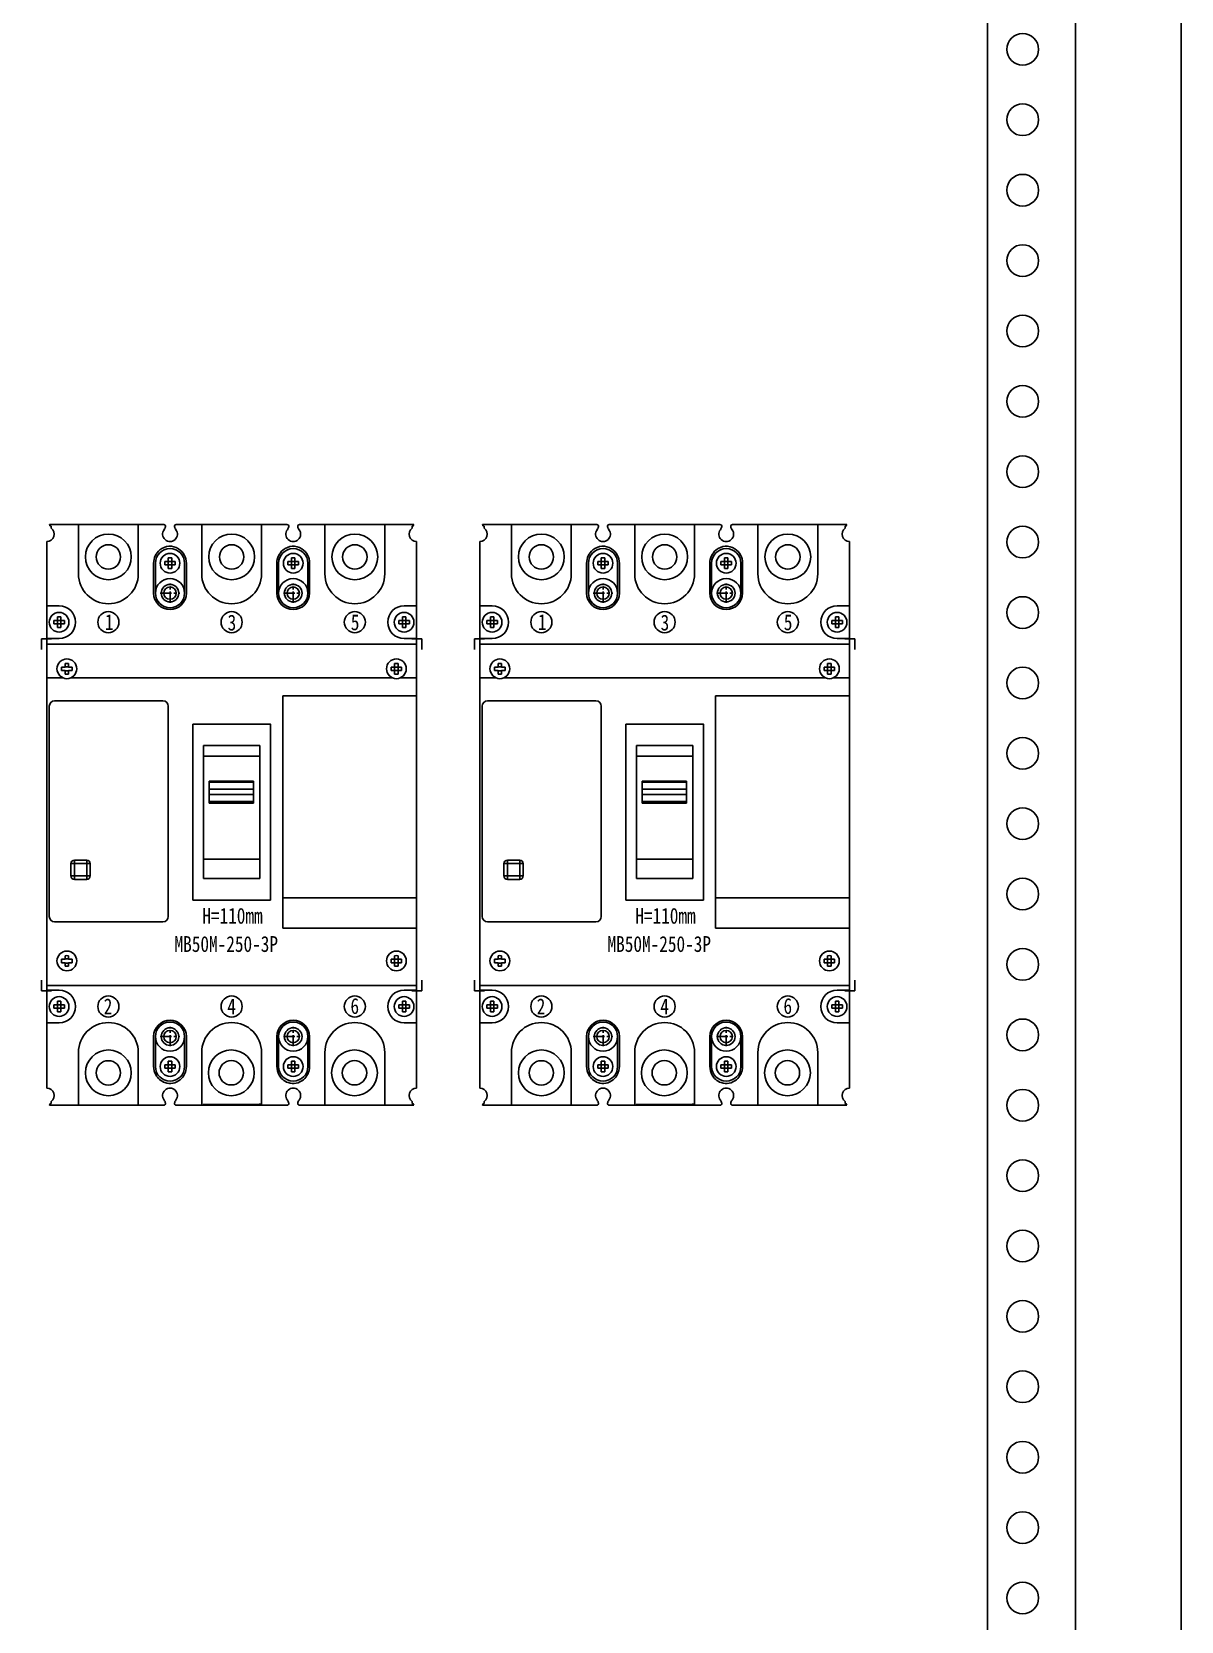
# Model space of a CAD drawing. Extents: x 1455912 to 1456512, y 413051 to 415251.
# Drawn here: x 1456185.8 to 1456512.2, y 413699.4 to 414151 of the extents above; entities that cross this region are included whole.
import ezdxf
from ezdxf.enums import TextEntityAlignment as Align

# ---------------------------------------------------------------- set-up
doc = ezdxf.new("R2010")
doc.units = 0
doc.header["$MEASUREMENT"] = 0
doc.linetypes.add('CENTER', pattern=[2, 1.25, -0.25, 0.25, -0.25])
for name, color, linetype in [('LY-JS-BJ', 7, 'Continuous'), ('布置图', 20, 'Continuous'), ('注释', 1, 'Continuous')]:
    doc.layers.add(name, color=color, linetype=linetype)
doc.styles.add('-宋体', font='', dxfattribs={"width": 0.65})
doc.styles.get('-宋体').set_extended_font_data('NSimSun')

# ---------------------------------------------------------------- blocks, each defined once
blk = doc.blocks.new('A$C6349b9c7')
at = {"color": 0, "linetype": 'ByBlock', "lineweight": -2}
for p, q in [((-104.25, 82.5), (-71.77, 82.5)), ((-103.75, 82), (-103.75, 81.44)), ((-96, 68.5), (-96, 82.5)), ((-79, 82.5), (-79, 68.5)), ((-68.72, 81.92), (-68.72, 81.92)), ((-68.72, 81.92), (-68.72, 81.92)), ((-68.23, 82.5), (-36.77, 82.5)), ((-61, 68.5), (-61, 82.5)), ((-44, 82.5), (-44, 68.5)), ((-33.72, 81.92), (-33.72, 81.92)), ((-33.72, 81.92), (-33.72, 81.92)), ((-33.23, 82.5), (-0.75, 82.5)), ((-26, 68.5), (-26, 82.5)), ((-9, 82.5), (-9, 68.5)), ((-1.25, 81.44), (-1.25, 82)), ((-105, -77.65), (-105, 77.65)), ((0, -77.65), (0, 77.65)), ((-70.5, 72.99), (-70.5, 72)), ((-69.5, 72), (-69.5, 72.99)), ((-35.5, 72.99), (-35.5, 72)), ((-34.5, 72), (-34.5, 72.99)), ((-74.65, 63), (-74.65, 71.5)), ((-74.15, 71.5), (-74.15, 63)), ((-70.5, 72), (-71.49, 72)), ((-71.49, 71), (-70.5, 71)), ((-70.5, 71), (-70.5, 72)), ((-70.5, 72), (-69.5, 72)), ((-70.5, 70.01), (-70.5, 71)), ((-69.5, 71), (-70.5, 71)), ((-69.5, 72), (-69.5, 71)), ((-68.51, 72), (-69.5, 72)), ((-69.5, 70.01), (-69.5, 71)), ((-69.5, 71), (-68.51, 71)), ((-65.85, 63), (-65.85, 71.5)), ((-65.35, 71.5), (-65.35, 63)), ((-39.65, 63), (-39.65, 71.5)), ((-39.15, 71.5), (-39.15, 63)), ((-35.5, 72), (-36.49, 72)), ((-36.49, 71), (-35.5, 71)), ((-35.5, 71), (-35.5, 72)), ((-35.5, 72), (-34.5, 72)), ((-35.5, 70.01), (-35.5, 71)), ((-34.5, 71), (-35.5, 71)), ((-34.5, 72), (-34.5, 71)), ((-33.51, 72), (-34.5, 72)), ((-34.5, 70.01), (-34.5, 71)), ((-34.5, 71), (-33.51, 71)), ((-30.85, 63), (-30.85, 71.5)), ((-30.35, 71.5), (-30.35, 63)), ((-105, 59.4), (-101.5, 59.4)), ((0, 59.4), (-3.5, 59.4)), ((-102, 55.25), (-102.99, 55.25)), ((-102.99, 54.25), (-102, 54.25)), ((-102, 56.24), (-102, 55.25)), ((-102, 54.25), (-102, 55.25)), ((-102, 55.25), (-101, 55.25)), ((-102, 53.26), (-102, 54.25)), ((-101, 54.25), (-102, 54.25)), ((-101, 55.25), (-101, 56.24)), ((-101, 55.25), (-101, 54.25)), ((-100.01, 55.25), (-101, 55.25)), ((-101, 53.26), (-101, 54.25)), ((-101, 54.25), (-100.01, 54.25)), ((-4, 55.25), (-4.99, 55.25)), ((-4.99, 54.25), (-4, 54.25)), ((-4, 56.24), (-4, 55.25)), ((-4, 54.25), (-4, 55.25)), ((-4, 55.25), (-3, 55.25)), ((-4, 53.26), (-4, 54.25)), ((-3, 54.25), (-4, 54.25)), ((-3, 55.25), (-3, 56.24)), ((-3, 55.25), (-3, 54.25)), ((-2.01, 55.25), (-3, 55.25)), ((-3, 53.26), (-3, 54.25)), ((-3, 54.25), (-2.01, 54.25)), ((-101.5, 50.1), (-105, 50.1)), ((-3.5, 50.1), (0, 50.1)), ((-105, 48.5), (0, 48.5)), ((-99.8, 42), (-100.79, 42)), ((-100.79, 41), (-99.8, 41)), ((-99.8, 42.99), (-99.8, 42)), ((-98.8, 42.1), (-99.8, 42.1)), ((-99.8, 40.01), (-99.8, 41)), ((-99.8, 40.9), (-98.8, 40.9)), ((-98.8, 42), (-98.8, 42.99)), ((-97.81, 42), (-98.8, 42)), ((-98.8, 40.01), (-98.8, 41)), ((-98.8, 41), (-97.81, 41)), ((-6.2, 42), (-7.19, 42)), ((-7.19, 41), (-6.2, 41)), ((-6.2, 42.99), (-6.2, 42)), ((-6.2, 41), (-6.2, 42)), ((-6.2, 42), (-5.2, 42)), ((-6.2, 40.01), (-6.2, 41)), ((-5.2, 41), (-6.2, 41)), ((-5.2, 42), (-5.2, 42.99)), ((-4.21, 42), (-5.2, 42)), ((-5.2, 42), (-5.2, 41)), ((-5.2, 41), (-4.21, 41)), ((-5.2, 40.01), (-5.2, 41)), ((-100.39, 38.92), (-104.9, 38.92)), ((-6.79, 38.92), (-98.21, 38.92)), ((0, 38.92), (-4.61, 38.92)), ((-102.8, 32.4), (-72, 32.4)), ((-38, 33.8), (-38, -32.2)), ((-38, 33.8), (0, 33.8)), ((-104.3, -28.9), (-104.3, 30.9)), ((-70.5, 30.9), (-70.5, -28.9)), ((-60.5, -18.11), (-60.5, 19.71)), ((-44.5, 19.71), (-60.5, 19.71)), ((-44.5, 19.71), (-44.5, -18.11)), ((-60.5, 16.71), (-44.5, 16.71)), ((-58.85, 9.58), (-58.85, 3.34)), ((-58.85, 9.58), (-46.25, 9.58)), ((-46.25, 9.55), (-58.85, 9.55)), ((-58.85, 9.53), (-46.25, 9.53)), ((-46.25, 9.51), (-58.85, 9.51)), ((-58.85, 9.49), (-46.25, 9.49)), ((-46.25, 9.47), (-58.85, 9.47)), ((-58.85, 9.45), (-46.25, 9.45)), ((-46.25, 9.43), (-58.85, 9.43)), ((-58.85, 9.41), (-46.25, 9.41)), ((-46.25, 9.39), (-58.85, 9.39)), ((-58.85, 9.37), (-46.25, 9.37)), ((-46.25, 9.34), (-58.85, 9.34)), ((-58.85, 9.32), (-46.25, 9.32)), ((-46.25, 9.3), (-58.85, 9.3)), ((-58.85, 9.28), (-46.25, 9.28)), ((-58.85, 9.26), (-46.25, 9.26)), ((-46.25, 9.26), (-58.85, 9.26)), ((-46.25, 3.34), (-46.25, 9.58)), ((-46.25, 7.27), (-58.85, 7.27)), ((-58.85, 5.83), (-46.25, 5.83)), ((-46.25, 3.82), (-58.85, 3.82)), ((-58.85, 3.81), (-46.25, 3.81)), ((-46.25, 3.78), (-58.85, 3.78)), ((-58.85, 3.75), (-46.25, 3.75)), ((-46.25, 3.72), (-58.85, 3.72)), ((-58.85, 3.69), (-46.25, 3.69)), ((-46.25, 3.65), (-58.85, 3.65)), ((-58.85, 3.62), (-46.25, 3.62)), ((-46.25, 3.59), (-58.85, 3.59)), ((-58.85, 3.56), (-46.25, 3.56)), ((-46.25, 3.53), (-58.85, 3.53)), ((-58.85, 3.5), (-46.25, 3.5)), ((-46.25, 3.46), (-58.85, 3.46)), ((-58.85, 3.44), (-46.25, 3.44)), ((-46.25, 3.4), (-58.85, 3.4)), ((-58.85, 3.37), (-46.25, 3.37)), ((-46.25, 3.34), (-58.85, 3.34)), ((-97.15, -12.85), (-97.15, -18.35)), ((-97.15, -12.85), (-93.65, -12.85)), ((-93.65, -18.35), (-93.65, -12.85)), ((-44.5, -12.59), (-60.5, -12.59)), ((-98.15, -17.35), (-98.15, -13.85)), ((-92.65, -13.85), (-98.15, -13.85)), ((-98.15, -17.35), (-92.65, -17.35)), ((-92.65, -13.85), (-92.65, -17.35)), ((-93.65, -18.35), (-97.15, -18.35)), ((-60.5, -18.11), (-44.5, -18.11)), ((-38, -23.58), (0, -23.58)), ((-72, -30.4), (-102.8, -30.4)), ((-38, -32.2), (0, -32.2)), ((-99.8, -40.01), (-99.8, -41)), ((-98.8, -41), (-98.8, -40.01)), ((-6.2, -40.01), (-6.2, -41)), ((-5.2, -41), (-5.2, -40.01)), ((-99.8, -41), (-100.79, -41)), ((-100.79, -42), (-99.8, -42)), ((-98.8, -40.9), (-99.8, -40.9)), ((-99.8, -42.99), (-99.8, -42)), ((-99.8, -42.1), (-98.8, -42.1)), ((-97.81, -41), (-98.8, -41)), ((-98.8, -42.99), (-98.8, -42)), ((-98.8, -42), (-97.81, -42)), ((-6.2, -41), (-7.19, -41)), ((-7.19, -42), (-6.2, -42)), ((-6.2, -41), (-5.2, -41)), ((-6.2, -42), (-6.2, -41)), ((-5.2, -42), (-6.2, -42)), ((-6.2, -42.99), (-6.2, -42)), ((-4.21, -41), (-5.2, -41)), ((-5.2, -41), (-5.2, -42)), ((-5.2, -42), (-4.21, -42)), ((-5.2, -42.99), (-5.2, -42)), ((0, -48.5), (-105, -48.5)), ((-105, -49.8), (-101.5, -49.8)), ((-102, -53.95), (-102.99, -53.95)), ((-102, -52.96), (-102, -53.95)), ((-102, -53.95), (-101, -53.95)), ((-102, -54.95), (-102, -53.95)), ((-101, -53.95), (-101, -52.96)), ((-100.01, -53.95), (-101, -53.95)), ((-101, -53.95), (-101, -54.95)), ((-4, -53.95), (-4.99, -53.95)), ((-4, -52.96), (-4, -53.95)), ((-4, -53.95), (-3, -53.95)), ((-4, -54.95), (-4, -53.95)), ((-3.5, -49.8), (0, -49.8)), ((-3, -53.95), (-3, -52.96)), ((-2.01, -53.95), (-3, -53.95)), ((-3, -53.95), (-3, -54.95)), ((-102.99, -54.95), (-102, -54.95)), ((-101, -54.95), (-102, -54.95)), ((-102, -55.94), (-102, -54.95)), ((-101, -54.95), (-100.01, -54.95)), ((-101, -55.94), (-101, -54.95)), ((-4.99, -54.95), (-4, -54.95)), ((-3, -54.95), (-4, -54.95)), ((-4, -55.94), (-4, -54.95)), ((-3, -54.95), (-2.01, -54.95)), ((-3, -55.94), (-3, -54.95)), ((-101.5, -59.1), (-105, -59.1)), ((-74.65, -71.5), (-74.65, -63)), ((-74.15, -63), (-74.15, -71.5)), ((-65.85, -71.5), (-65.85, -63)), ((-65.35, -63), (-65.35, -71.5)), ((-39.65, -71.5), (-39.65, -63)), ((-39.15, -63), (-39.15, -71.5)), ((-30.85, -71.5), (-30.85, -63)), ((-30.35, -63), (-30.35, -71.5)), ((0, -59.1), (-3.5, -59.1)), ((-96, -82.5), (-96, -67.5)), ((-79, -67.5), (-79, -82.5)), ((-61, -82.5), (-61, -67.5)), ((-44, -67.5), (-44, -82.5)), ((-26, -82.5), (-26, -67.5)), ((-9, -67.5), (-9, -82.5)), ((-70.5, -71), (-71.49, -71)), ((-71.49, -72), (-70.5, -72)), ((-70.5, -70.01), (-70.5, -71)), ((-70.5, -71), (-69.5, -71)), ((-70.5, -72), (-70.5, -71)), ((-69.5, -72), (-70.5, -72)), ((-70.5, -72.99), (-70.5, -72)), ((-69.5, -71), (-69.5, -70.01)), ((-68.51, -71), (-69.5, -71)), ((-69.5, -71), (-69.5, -72)), ((-69.5, -72), (-68.51, -72)), ((-69.5, -72.99), (-69.5, -72)), ((-35.5, -71), (-36.49, -71)), ((-36.49, -72), (-35.5, -72)), ((-35.5, -70.01), (-35.5, -71)), ((-35.5, -71), (-34.5, -71)), ((-35.5, -72), (-35.5, -71)), ((-34.5, -72), (-35.5, -72)), ((-35.5, -72.99), (-35.5, -72)), ((-34.5, -71), (-34.5, -70.01)), ((-33.51, -71), (-34.5, -71)), ((-34.5, -71), (-34.5, -72)), ((-34.5, -72), (-33.51, -72)), ((-34.5, -72.99), (-34.5, -72)), ((-71.77, -82.5), (-104.25, -82.5)), ((-103.75, -81.44), (-103.75, -82)), ((-71.28, -81.92), (-71.28, -81.92)), ((-71.28, -81.92), (-71.28, -81.92)), ((-36.77, -82.5), (-68.23, -82.5)), ((-44.39, -82.29), (-60.61, -82.29)), ((-36.28, -81.92), (-36.28, -81.92)), ((-36.28, -81.92), (-36.28, -81.92)), ((-0.75, -82.5), (-33.23, -82.5)), ((-1.25, -82), (-1.25, -81.44))]:
    blk.add_line(p, q, dxfattribs=at)
at = {"color": 0}
for p, q in [((-70.5, 72.99), (-69.5, 72.99)), ((-35.5, 72.99), (-34.5, 72.99)), ((-71.49, 71), (-71.49, 72)), ((-69.5, 70.01), (-70.5, 70.01)), ((-68.51, 72), (-68.51, 71)), ((-36.49, 71), (-36.49, 72)), ((-34.5, 70.01), (-35.5, 70.01)), ((-33.51, 72), (-33.51, 71)), ((-102.99, 55.25), (-102.99, 54.25)), ((-101, 56.24), (-102, 56.24)), ((-100.01, 55.25), (-100.01, 54.25)), ((-4.99, 55.25), (-4.99, 54.25)), ((-4, 56.24), (-3, 56.24)), ((-2.01, 55.25), (-2.01, 54.25)), ((-102, 53.26), (-101, 53.26)), ((-4, 53.26), (-3, 53.26)), ((-71.49, -72), (-71.49, -71)), ((-70.5, -70.01), (-69.5, -70.01)), ((-68.51, -71), (-68.51, -72)), ((-36.49, -72), (-36.49, -71)), ((-35.5, -70.01), (-34.5, -70.01)), ((-33.51, -71), (-33.51, -72)), ((-69.5, -72.99), (-70.5, -72.99)), ((-34.5, -72.99), (-35.5, -72.99))]:
    blk.add_line(p, q, dxfattribs=at)
at = {"color": 1, "linetype": 'CENTER', "ltscale": 2.54}
for p, q in [((-70, 60.25), (-70, 65.75)), ((-35, 60.25), (-35, 65.75)), ((-72.75, 63), (-67.25, 63)), ((-37.75, 63), (-32.25, 63)), ((-72.75, -63), (-67.25, -63)), ((-70, -65.75), (-70, -60.25)), ((-37.75, -63), (-32.25, -63)), ((-35, -65.75), (-35, -60.25))]:
    blk.add_line(p, q, dxfattribs=at)
at = {"color": 1}
for p, q in [((-103.65, 50), (-106.5, 50)), ((-106.5, 50), (-106.5, 47)), ((-1.35, 50), (1.5, 50)), ((1.5, 50), (1.5, 47)), ((-106.5, -50), (-106.5, -47)), ((1.5, -50), (1.5, -47)), ((-103.65, -50), (-106.5, -50)), ((-1.35, -50), (1.5, -50))]:
    blk.add_line(p, q, dxfattribs=at)
at = {"color": 0, "linetype": 'ByBlock', "lineweight": -2}
for points in [[(-65.35, 71.5, 0.253032), (-67.59, 75.62, 0.329881), (-72.89, 75.28, 0.220245), (-74.65, 71.5)], [(-30.35, 71.5, 0.253032), (-32.59, 75.62, 0.329881), (-37.89, 75.28, 0.220245), (-39.65, 71.5)], [(-74.65, -71.5, 0.113664), (-74.06, -73.81, 0.190502), (-71.46, -76.07, 0.26621), (-67.1, -75.25, 0.109264), (-65.86, -73.64, 0.107898), (-65.35, -71.5)], [(-39.65, -71.5, 0.113664), (-39.06, -73.81, 0.190502), (-36.46, -76.07, 0.26621), (-32.1, -75.25, 0.109264), (-30.86, -73.64, 0.107898), (-30.35, -71.5)]]:
    blk.add_lwpolyline(points, format="xyb", dxfattribs=at)
blk.add_lwpolyline([(-63.5, 25.8), (-41.5, 25.8), (-41.5, -24.2), (-63.5, -24.2)], close=True)
for centre, radius in [((-87.5, 73.3), 6.5), ((-52.5, 73.3), 6.5), ((-17.5, 73.3), 6.5), ((-87.5, 73.3), 3.46), ((-70, 71.5), 2.8), ((-52.5, 73.3), 3.46), ((-35, 71.5), 2.8), ((-17.5, 73.3), 3.46), ((-70, 63), 4.15), ((-70, 63), 2.5), ((-35, 63), 4.15), ((-35, 63), 2.5), ((-101.5, 54.75), 2.8), ((-87.5, 54.75), 3), ((-52.5, 54.75), 3), ((-17.5, 54.75), 3), ((-3.5, 54.75), 2.8), ((-99.3, 41.5), 2.8), ((-5.7, 41.5), 2.8), ((-5.7, -41.5), 2.8), ((-101.5, -54.45), 2.8), ((-87.5, -54.45), 3), ((-52.5, -54.45), 3), ((-17.5, -54.45), 3), ((-3.5, -54.45), 2.8), ((-70, -63), 4.15), ((-70, -63), 2.5), ((-35, -63), 4.15), ((-35, -63), 2.5), ((-87.5, -73.3), 6.5), ((-52.6, -73.29), 6.5), ((-17.6, -73.29), 6.5), ((-87.5, -73.3), 3.46), ((-70, -71.5), 2.8), ((-52.6, -73.29), 3.46), ((-35, -71.5), 2.8), ((-17.6, -73.29), 3.46)]:
    blk.add_circle(centre, radius, dxfattribs=at)
for centre, radius, start, end in [((-105, 79.75), 2.1, 270, 53.4704), ((-103.75, 82.5), 0.5, 180, 270), ((-71.77, 82), 0.5, 350.4253, 90), ((-73.25, 82.25), 2, 322.4369, 350.4253), ((-68.23, 82), 0.5, 90, 189.5747), ((-66.75, 82.25), 2, 189.5747, 217.5631), ((-36.77, 82), 0.5, 350.4253, 90), ((-38.25, 82.25), 2, 322.4369, 350.4253), ((-33.23, 82), 0.5, 90, 189.5747), ((-31.75, 82.25), 2, 189.5747, 217.5631), ((0, 79.75), 2.1, 126.5296, 270), ((-1.25, 82.5), 0.5, 270, 0), ((-70, 79.75), 2.1, 142.4369, 37.5631), ((-35, 79.75), 2.1, 142.4369, 37.5631), ((-70, 71.5), 4.15, 0, 180), ((-35, 71.5), 4.15, 0, 180), ((-87.5, 68.5), 8.5, 180, 360), ((-52.5, 68.5), 8.5, 180, 360), ((-17.5, 68.5), 8.5, 180, 360), ((-101.5, 54.75), 4.65, 270, 90), ((-70, 63), 4.65, 180, 360), ((-35, 63), 4.65, 180, 360), ((-3.5, 54.75), 4.65, 90, 270), ((-91.08, 41.5), 9.72, 177.0542, 180.0038), ((-91.06, 41.5), 9.74, 179.9991, 182.9428), ((-99.3, 33.26), 9.74, 87.0566, 92.9434), ((-107.54, 41.5), 9.74, 359.9991, 2.9428), ((-107.52, 41.5), 9.72, 357.0543, 0.0038), ((2.52, 41.5), 9.72, 177.0542, 180.0038), ((2.54, 41.5), 9.74, 179.9991, 182.9428), ((-5.7, 33.26), 9.74, 87.0566, 92.9434), ((-13.94, 41.5), 9.74, 359.9991, 2.9428), ((-13.92, 41.5), 9.72, 357.0543, 0.0038), ((-99.3, 49.74), 9.74, 267.0567, 272.9433), ((-5.7, 49.74), 9.74, 267.0567, 272.9433), ((-102.8, 30.9), 1.5, 90, 180), ((-72, 30.9), 1.5, 0, 90), ((-97.15, -13.85), 1, 90, 180), ((-93.65, -13.85), 1, 0, 90), ((-97.15, -17.35), 1, 180, 270), ((-93.65, -17.35), 1, 270, 0), ((-102.8, -28.9), 1.5, 180, 270), ((-72, -28.9), 1.5, 270, 0), ((-99.3, -41.5), 2.8, 0, 180), ((-99.3, -49.74), 9.74, 87.0566, 92.9434), ((-5.7, -49.74), 9.74, 87.0566, 92.9434), ((-99.3, -41.5), 2.8, 180, 0), ((-91.08, -41.5), 9.72, 177.0542, 180.0038), ((-91.06, -41.5), 9.74, 179.9991, 182.9428), ((-99.3, -33.26), 9.74, 267.0567, 272.9433), ((-107.54, -41.5), 9.74, 359.9991, 2.9428), ((-107.52, -41.5), 9.72, 357.0543, 0.0038), ((2.52, -41.5), 9.72, 177.0542, 180.0038), ((2.54, -41.5), 9.74, 179.9991, 182.9428), ((-5.7, -33.26), 9.74, 267.0567, 272.9433), ((-13.94, -41.5), 9.74, 359.9991, 2.9428), ((-13.92, -41.5), 9.72, 357.0543, 0.0038), ((-93.28, -54.45), 9.72, 177.0542, 180.0038), ((-101.5, -62.69), 9.74, 87.0567, 92.9433), ((-101.5, -54.45), 4.65, 270, 90), ((-109.74, -54.45), 9.74, 359.9991, 2.9428), ((-3.5, -54.45), 4.65, 90, 270), ((4.72, -54.45), 9.72, 177.0542, 180.0038), ((-3.5, -62.69), 9.74, 87.0567, 92.9433), ((-11.74, -54.45), 9.74, 359.9991, 2.9428), ((-93.26, -54.45), 9.74, 179.9991, 182.9428), ((-101.5, -46.21), 9.74, 267.0567, 272.9433), ((-109.72, -54.45), 9.72, 357.0543, 0.0038), ((-70, -63), 4.65, 0, 180), ((-35, -63), 4.65, 0, 180), ((4.74, -54.45), 9.74, 179.9991, 182.9428), ((-3.5, -46.21), 9.74, 267.0567, 272.9433), ((-11.72, -54.45), 9.72, 357.0543, 0.0038), ((-87.5, -67.5), 8.5, 0, 180), ((-52.5, -67.5), 8.5, 0, 180), ((-17.5, -67.5), 8.5, 0, 180), ((-70, -71.5), 4.15, 180, 0), ((-35, -71.5), 4.15, 180, 0), ((-105, -79.75), 2.1, 306.5296, 90), ((-70, -79.75), 2.1, 322.4369, 217.5631), ((-73.25, -82.25), 2, 9.5747, 37.5631), ((-66.75, -82.25), 2, 142.4369, 170.4253), ((-35, -79.75), 2.1, 322.4369, 217.5631), ((-38.25, -82.25), 2, 9.5747, 37.5631), ((-31.75, -82.25), 2, 142.4369, 170.4253), ((0, -79.75), 2.1, 90, 233.4704), ((-103.75, -82.5), 0.5, 90, 180), ((-71.77, -82), 0.5, 270, 9.5747), ((-68.23, -82), 0.5, 170.4253, 270), ((-44, -82), 0.5, 180, 270), ((-36.77, -82), 0.5, 270, 9.5747), ((-33.23, -82), 0.5, 170.4253, 270), ((-1.25, -82.5), 0.5, 360, 90)]:
    blk.add_arc(centre, radius, start, end, dxfattribs=at)
at = {"color": 0, "linetype": 'ByBlock', "lineweight": -2, "style": '-宋体', "width": 0.8}
for s, p in [('1', (-87.28, 54.76)), ('3', (-52.42, 54.64)), ('5', (-17.42, 54.72)), ('2', (-87.61, -54.4)), ('4', (-52.51, -54.39)), ('6', (-17.52, -54.3))]:
    blk.add_text(s, height=4.5, dxfattribs=at).set_placement(p, align=Align.MIDDLE_CENTER)
at = {"color": 4, "linetype": 'ByBlock', "lineweight": -2, "style": '-宋体', "width": 0.8}
for s, p in [('H=110mm', (-52.26, -28.67)), ('MB50M-250-3P', (-54.02, -36.69))]:
    blk.add_text(s, height=4.5, dxfattribs=at).set_placement(p, align=Align.MIDDLE_CENTER)
blk = doc.blocks.new('塑壳MB50-250-3P-2024.1')
at = {"layer": '注释', "color": 6}
for centre in [(36, 63), (71, 63), (36, -63), (71, -63)]:
    blk.add_circle(centre, 1.75, dxfattribs=at)
at = {"color": 0}
blk.add_blockref('A$C6349b9c7', (106, 0), dxfattribs=at)
blk = doc.blocks.new('*U18')
at = {"layer": 'LY-JS-BJ', "color": 6}
blk.add_circle((0, 0), 4.5, dxfattribs=at)
blk = doc.blocks.new('*U19')
at = {"layer": 'LY-JS-BJ', "color": 0, "linetype": 'ByBlock', "lineweight": -2, "transparency": 16777216}
for p in [(0, -980), (0, -1000), (0, -1020), (0, -1040), (0, -1060), (0, -1080), (0, -1100), (0, -1120), (0, -1140), (0, -1160), (0, -1180), (0, -1200), (0, -1220), (0, -1240), (0, -1260), (0, -1280), (0, -1300), (0, -1320), (0, -1340), (0, -1360), (0, -1380), (0, -1400), (0, -1420)]:
    blk.add_blockref('*U18', p, dxfattribs=at)

msp = doc.modelspace()

# ---------------------------------------------------------------- linework, layer by layer
at = {"layer": 'LY-JS-BJ', "color": 6, "ltscale": 50}
msp.add_lwpolyline([(1456482.23, 415196.02), (1456482.23, 413051.02)], dxfattribs=at)
at = {"layer": 'LY-JS-BJ', "color": 6, "lineweight": -3}
msp.add_lwpolyline([(1456457.23, 415136.02), (1456457.23, 413136.02), (1456482.23, 413136.02), (1456482.23, 415136.02)], close=True, dxfattribs=at)
at = {"layer": '布置图', "ltscale": 50}
msp.add_lwpolyline([(1455912.23, 415251.02), (1456512.23, 415251.02), (1456512.23, 413051.02), (1455912.23, 413051.02)], close=True, dxfattribs=at)

# ---------------------------------------------------------------- block references
at = {"color": 6}
for p in [(1456189.01, 413928.52), (1456312, 413928.52)]:
    msp.add_blockref('塑壳MB50-250-3P-2024.1', p, dxfattribs=at)
at = {"layer": 'LY-JS-BJ', "color": 6, "lineweight": -3, "xscale": -1}
msp.add_blockref('*U19', (1456467.23, 415126.02), dxfattribs=at)

doc.saveas('drawing.dxf')
